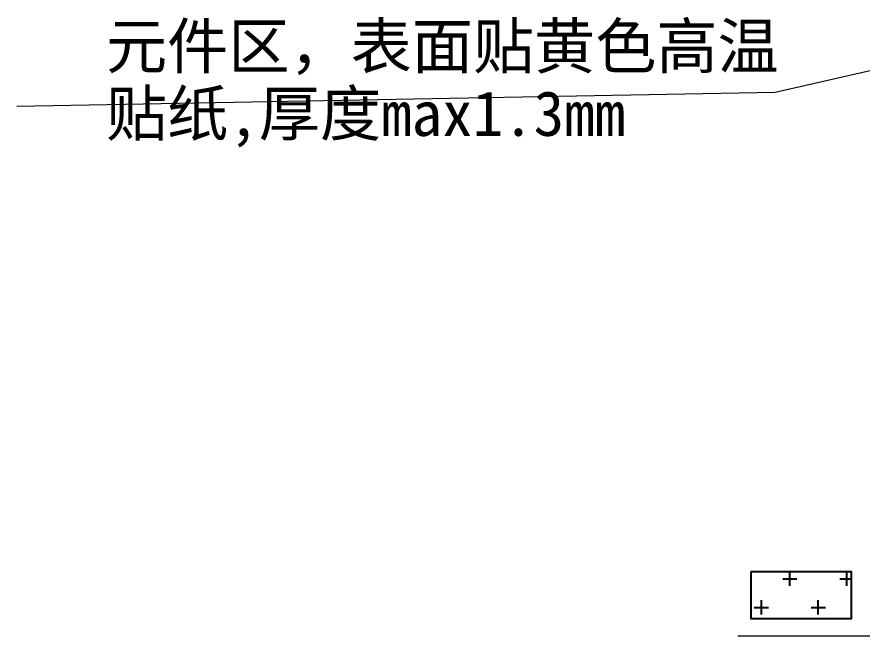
# Model space of a CAD drawing. Header units: millimetres. Extents: x 2678 to 7528, y -1679 to -1155.
# Drawn here: x 3095.34 to 3114.19, y -1315.8 to -1302 of the extents above; entities that cross this region are included whole.
import ezdxf

# ---------------------------------------------------------------- set-up
doc = ezdxf.new("R2010")
doc.units = ezdxf.units.MM
doc.layers.add('Dim', color=3, linetype='Continuous', lineweight=13)
doc.layers.add('EMI', color=8, linetype='Continuous')
doc.styles.add('CCN-1', font='', dxfattribs={"width": 0.85})
doc.styles.get("Standard").update_dxf_attribs({"font": 'arial.ttf'})
doc.styles.get('CCN-1').set_extended_font_data('SimSun')
doc.dimstyles.new('DIM-CCN', dxfattribs={"dimscale": 0.9, "dimtxt": 1.7, "dimasz": 1.2, "dimexe": 1.5, "dimexo": 0.5, "dimgap": 0.3, "dimtad": 1, "dimzin": 0, "dimdsep": 46, "dimtxsty": 'CCN-1', "dimblk": 'OPEN30', "dimcen": 0.05, "dimclrd": 256, "dimclre": 256, "dimclrt": 7, "dimadec": 0, "dimazin": 0, "dimtfac": 1, "dimtofl": 0, "dimtmove": 0, "dimatfit": 3, "dimldrblk": 'OPEN30', "dimfxl": 1, "dimtolj": 1, "dimtzin": 0, "dimlwd": -1, "dimlwe": -1, "dimarcsym": 0})

# ---------------------------------------------------------------- blocks, each defined once
blk = doc.blocks.new('_Open30')
at = {"color": 0, "linetype": 'ByBlock', "lineweight": -2}
for p, q in [((-1, 0.268), (0, 0)), ((0, 0), (-1, -0.268)), ((0, 0), (-1, 0))]:
    blk.add_line(p, q, dxfattribs=at)

msp = doc.modelspace()

# ---------------------------------------------------------------- hatches: boundary and pattern name
at = {"layer": 'EMI'}
h = msp.add_hatch(dxfattribs=at)
h.set_pattern_fill('CROSS', color=8, scale=0.1, style=0)
h.set_pattern_definition([(0, (2619.658, -1525.34225), (0.635, 0.635), [0.3175, -0.9525]), (90, (2619.81675, -1525.501), (-0.635, 0.635), [0.3175, -0.9525])])
h.paths.add_polyline_path([(3111.7105, -1314.3647), (3111.7105, -1315.4073), (3113.9491, -1315.4073), (3113.9491, -1314.3647)])

# ---------------------------------------------------------------- linework, layer by layer
at = {"layer": 'EMI', "color": 8}
msp.add_lwpolyline([(3111.7105, -1314.3647), (3111.7105, -1315.4073), (3113.9491, -1315.4073), (3113.9491, -1314.3647)], close=True, dxfattribs=at)

# ---------------------------------------------------------------- texts
at = {"color": 0, "insert": (3097.3261, -1302.152), "char_height": 1, "width": 15.568577, "attachment_point": 1, "line_spacing_factor": 0.9}
msp.add_mtext('{\\fSimSun|b0|i0|c134|p2;\\C6;元件区，表面贴黄色高温贴纸,厚度max1.3mm}', dxfattribs=at)

# ---------------------------------------------------------------- leaders
at = {"layer": 'Dim'}
for points in [[(3116.4394, -1302.7305), (3112.2515, -1303.6893), (3095.3396, -1303.9967)], [(3125.0233, -1311.5126), (3120.8138, -1315.7963), (3111.4198, -1315.7963)]]:
    msp.add_leader(points, dimstyle='DIM-CCN', dxfattribs=at)

doc.saveas('drawing.dxf')
